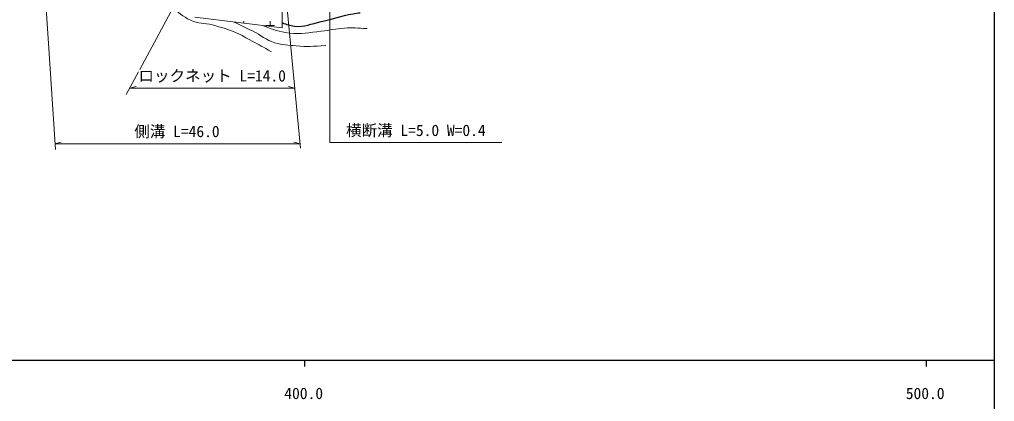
# Model space of a CAD drawing. Units: millimetres, scale not verified. Extents: x 40000 to 680000, y 20000 to 380000.
# Drawn here: x 422119 to 579000, y 198357 to 259777 of the extents above; entities that cross this region are included whole.
import ezdxf
from ezdxf.enums import TextEntityAlignment as Align

# ---------------------------------------------------------------- set-up
doc = ezdxf.new("R2010")
doc.units = ezdxf.units.MM
doc.header["$LTSCALE"] = 1000
for name, color, linetype, lineweight in [('M-BGD', 7, 'Continuous', 13), ('M-STR-HTXT', 7, 'Continuous', 13), ('M-TTL-BAND', 7, 'Continuous', 25)]:
    doc.layers.add(name, color=color, linetype=linetype, lineweight=lineweight)
doc.styles.add('ＭＳ ゴシック', font='')
doc.styles.get('ＭＳ ゴシック').set_extended_font_data('MS Gothic')

msp = doc.modelspace()

# ---------------------------------------------------------------- linework, layer by layer
at = {"layer": 'M-BGD'}
for p, q in [((464378, 258415), (464386, 267696)), ((450337, 260155), (464378, 258415)), ((458206, 259509), (458206, 259180)), ((462448, 259509), (462448, 258654)), ((461741, 258802), (463155, 258802)), ((464372, 258416), (464378, 258421))]:
    msp.add_line(p, q, dxfattribs=at)
for points, knots in [([(422983, 268682), (422319, 267230), (422147, 266852), (421634, 265668), (421075, 264378), (420824, 263629), (420246, 262346), (419821, 261402), (419726, 260783), (419111, 259950), (418855, 259603), (418674, 259386), (418270, 259235), (417448, 258926), (416867, 259230), (416041, 259529), (415137, 259857), (414635, 260101), (413855, 260664), (412885, 261365), (412501, 261951), (411626, 262767), (410678, 263651), (410374, 263928), (409184, 265015)], [0, 0, 0, 0, 1, 1, 1, 2, 2, 2, 3, 3, 3, 4, 4, 4, 5, 5, 5, 6, 6, 6, 7, 7, 7, 8, 8, 8, 8]), ([(437950, 263272), (438630, 264011), (439106, 264511), (440094, 264701), (441123, 264899), (441729, 264460), (442701, 264070), (444315, 263425), (445060, 262731), (446528, 261800), (447774, 261009), (448287, 260247), (449640, 259655), (450932, 259089), (451808, 259261), (453172, 258898), (454643, 258507), (455465, 258259), (456872, 257679), (457966, 257228), (458519, 256847), (459564, 256291), (460790, 255638), (461181, 255414), (462675, 254567)], [0, 0, 0, 0, 1, 1, 1, 2, 2, 2, 3, 3, 3, 4, 4, 4, 5, 5, 5, 6, 6, 6, 7, 7, 7, 8, 8, 8, 8]), ([(456642, 259374), (458080, 258690), (458455, 258508), (459606, 257931), (461031, 257216), (461693, 256490), (463222, 256039), (464512, 255658), (465288, 255649), (466628, 255534), (468494, 255374), (469204, 255463), (471422, 255618)], [0, 0, 0, 0, 1, 1, 1, 2, 2, 2, 3, 3, 3, 4, 4, 4, 4]), ([(461265, 258801), (463087, 258073), (463816, 257818), (465535, 257595), (467525, 257336), (468667, 257695), (470665, 257889), (472133, 258032), (472934, 258315), (474407, 258394), (475835, 258470), (476370, 258434), (478066, 258310)], [0, 0, 0, 0, 1, 1, 1, 2, 2, 2, 3, 3, 3, 4, 4, 4, 4])]:
    msp.add_open_spline(points, degree=3, knots=knots, dxfattribs=at)
at = {"layer": 'M-BGD', "lineweight": 25}
msp.add_open_spline([(464379, 259277), (465199, 258928), (465577, 258853), (466376, 258730), (468054, 258471), (468998, 259119), (470665, 259445), (472690, 259841), (473760, 260365), (475795, 260706), (476200, 260774), (476566, 260831), (476908, 260877)], degree=3, knots=[0, 0, 0, 0, 1, 1, 1, 2, 2, 2, 3, 3, 3, 4, 4, 4, 4], dxfattribs=at)
at = {"layer": 'M-STR-HTXT'}
for p, q in [((425519, 274853), (427890, 238849)), ((450897, 269321), (441475, 251761)), ((472061, 268970), (472061, 239991)), ((464684, 266599), (467319, 239113)), ((441250, 251341), (439306, 247718)), ((439865, 248761), (440865, 249011)), ((439865, 248761), (466384, 248761)), ((466384, 248761), (465384, 249011)), ((427827, 239799), (428827, 240049)), ((467263, 239799), (466263, 240049)), ((427827, 239799), (467263, 239799)), ((472061, 239991), (499722, 239991))]:
    msp.add_line(p, q, dxfattribs=at)
at = {"layer": 'M-TTL-BAND'}
for p, q in [((579000, 20000), (579000, 370000)), ((40000, 205000), (579000, 205000)), ((468000, 205000), (468000, 204000)), ((568000, 205000), (568000, 204000))]:
    msp.add_line(p, q, dxfattribs=at)

# ---------------------------------------------------------------- texts
at = {"layer": 'M-STR-HTXT', "style": 'ＭＳ ゴシック'}
for s, p in [('ロックネット L=14.0', (453125, 249261)), ('側溝 L=46.0', (447454, 240312)), ('横断溝 L=5.0 W=0.4', (485892, 240491))]:
    msp.add_text(s, height=1833, dxfattribs=at).set_placement(p, align=Align.BOTTOM_CENTER)
at = {"layer": 'M-TTL-BAND', "style": 'ＭＳ ゴシック'}
for s, p in [('400.0', (467844, 198195)), ('500.0', (567844, 198195))]:
    msp.add_text(s, height=1833, dxfattribs=at).set_placement(p, align=Align.BOTTOM_CENTER)

doc.saveas('drawing.dxf')
